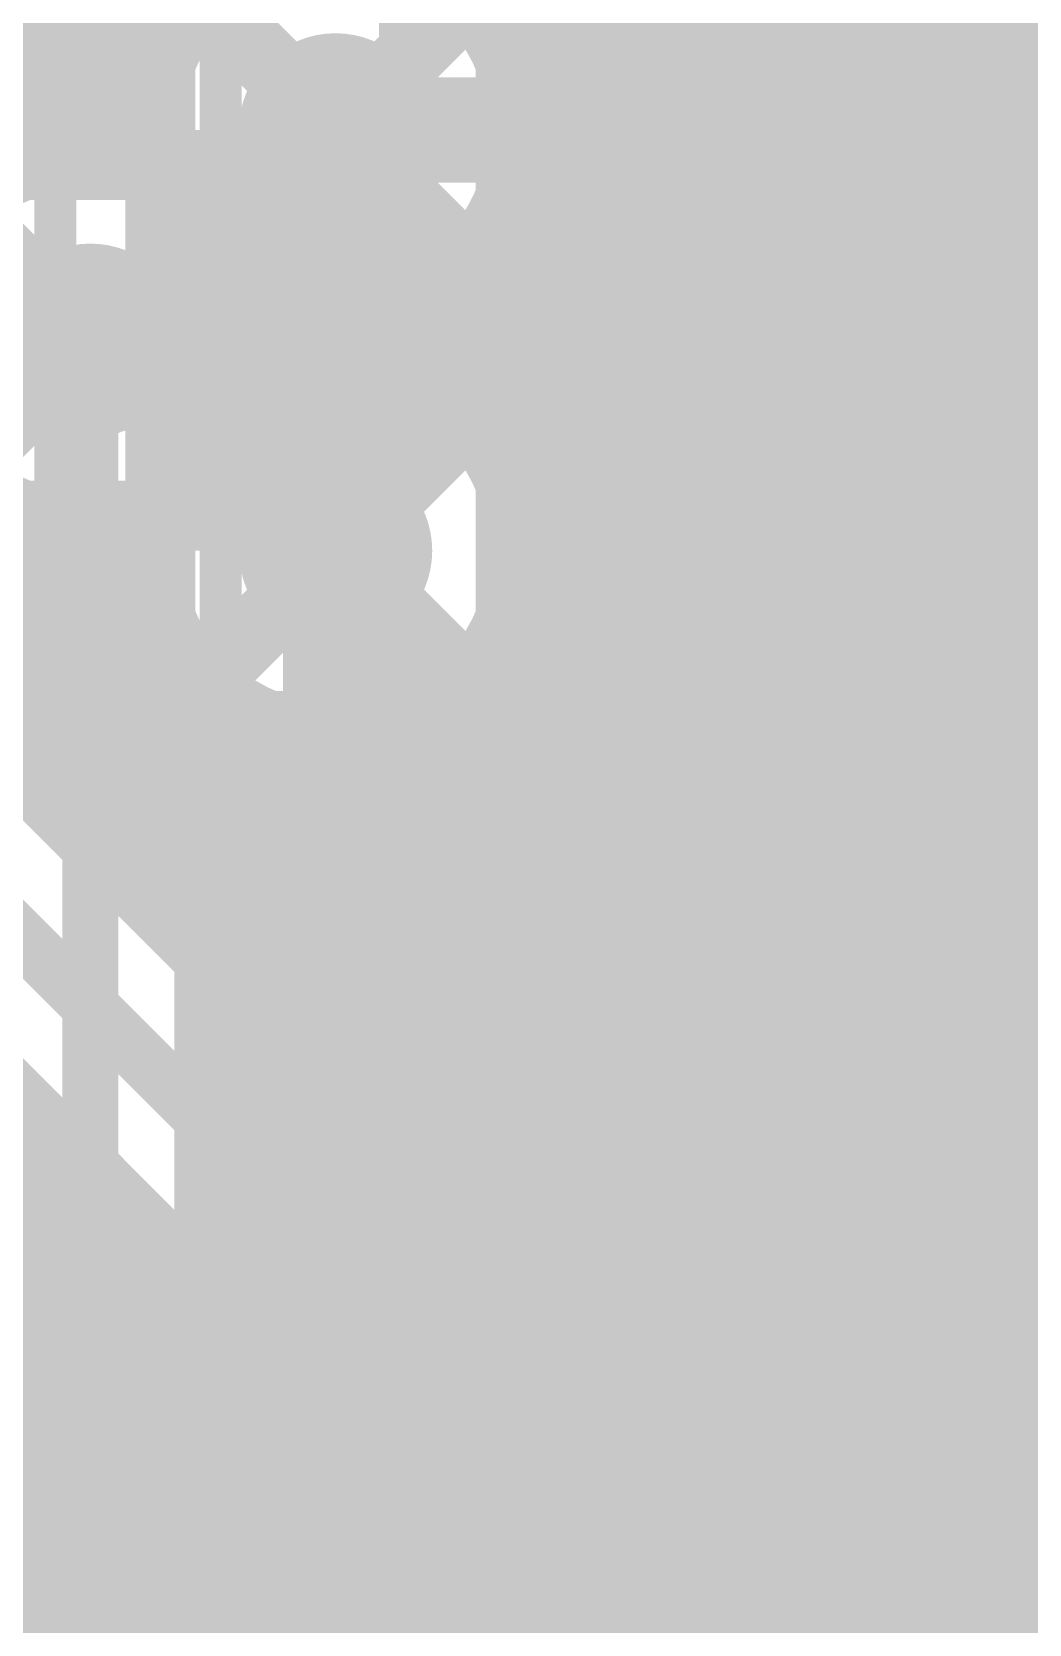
# Model space of a CAD drawing. Extents: x -1 to 119, y -42 to 51.
# Drawn here: x 8.8 to 12.42, y 20.75 to 26.52 of the extents above; entities that cross this region are included whole.
import ezdxf

# ---------------------------------------------------------------- set-up
doc = ezdxf.new("R2010")
doc.units = 0
doc.header["$MEASUREMENT"] = 0
doc.layers.get('0').update_dxf_attribs({"linetype": 'CONTINUOUS'})
for name, color, linetype in [('22-304-0_BOT', 7, 'CONTINUOUS'), ('22-304-0_DRD', 7, 'CONTINUOUS'), ('22-304-0_GND', 6, 'CONTINUOUS'), ('22-304-0_IN1', 4, 'CONTINUOUS'), ('22-304-0_SMT', 5, 'CONTINUOUS'), ('22-304-0_SPT', 10, 'CONTINUOUS'), ('22-304-0_SST', 14, 'CONTINUOUS'), ('22-304-0_TOP', 9, 'CONTINUOUS'), ('THRUHOLE_TAP', 11, 'CONTINUOUS')]:
    doc.layers.add(name, color=color, linetype=linetype)

# ---------------------------------------------------------------- blocks, each defined once
blk = doc.blocks.new('ROUND_60')
at = {"const_width": 0.35052}
blk.add_lwpolyline([(-0.17526, 0, 1), (0.17526, 0, 1)], format="xyb", close=True, dxfattribs=at)
blk = doc.blocks.new('ROUND_57')
at = {"const_width": 0.35052}
blk.add_lwpolyline([(-0.17526, 0, 1), (0.17526, 0, 1)], format="xyb", close=True, dxfattribs=at)
blk = doc.blocks.new('ROUND_81')
at = {"const_width": 0.0635}
blk.add_lwpolyline([(-0.03175, 0, 1), (0.03175, 0, 1)], format="xyb", close=True, dxfattribs=at)
blk = doc.blocks.new('RECTANGLE_6')
blk.add_solid([(0.4064, 0.4826), (0.4064, -0.4826), (-0.4064, 0.4826), (-0.4064, -0.4826)])
blk = doc.blocks.new('ROUND_87')
at = {"const_width": 0.10033}
blk.add_lwpolyline([(-0.050164, 0, 1), (0.050164, 0, 1)], format="xyb", close=True, dxfattribs=at)

msp = doc.modelspace()

# ---------------------------------------------------------------- linework, layer by layer
at = {"layer": '22-304-0_BOT'}
for points, const_width in [([(8.7884, 28.5623), (8.7884, 26.04008)], 0.254), ([(9.017, 28.5623), (9.017, 26.08072)], 0.254), ([(10.6172, 28.5623), (10.6172, 1.016)], 0.254), ([(10.8458, 28.5623), (10.8458, 1.016)], 0.254), ([(11.0744, 28.5623), (11.0744, 1.016)], 0.254), ([(11.303, 28.5623), (11.303, 1.016)], 0.254), ([(11.5316, 28.5623), (11.5316, 1.016)], 0.254), ([(11.7602, 28.5623), (11.7602, 1.016)], 0.254), ([(11.9888, 28.5623), (11.9888, 1.016)], 0.254), ([(12.2174, 28.5623), (12.2174, 13.68552)], 0.254), ([(12.446, 28.5623), (12.446, 13.83792)], 0.254), ([(10.3886, 27.76474), (10.3886, 26.63952)], 0.254), ([(9.2456, 27.64536), (9.2456, 26.32202)], 0.254), ([(9.40308, 26.6192), (4.97078, 26.6192)], 0.254), ([(16.53794, 26.6192), (10.40892, 26.6192)], 0.254), ([(9.26592, 26.3906), (4.699, 26.3906)], 0.254), ([(16.72336, 26.3906), (10.54608, 26.3906)], 0.254), ([(9.906, 26.162), (9.906, 24.638)], 0.381), ([(9.22528, 26.162), (4.4704, 26.162)], 0.254), ([(16.69288, 26.162), (10.58672, 26.162)], 0.254), ([(16.52524, 25.9334), (10.54608, 25.9334)], 0.254), ([(10.4267, 25.72512), (10.4267, 25.07488)], 0.254), ([(16.46682, 25.7048), (10.4267, 25.7048)], 0.254), ([(16.48714, 25.4762), (10.4267, 25.4762)], 0.254), ([(8.89, 15.494), (9.017, 15.621), (9.017, 25.4)], 0.2032), ([(16.5989, 25.2476), (10.4267, 25.2476)], 0.254), ([(16.90116, 25.019), (10.46988, 25.019)], 0.254), ([(20.7772, 24.7904), (10.56894, 24.7904)], 0.254), ([(18.15338, 24.5618), (10.58164, 24.5618)], 0.254), ([(17.94764, 24.3332), (10.51306, 24.3332)], 0.254), ([(10.3886, 24.15794), (10.3886, 15.97152)], 0.254), ([(9.4488, 24.13508), (9.4488, 15.99692)], 0.254), ([(9.48436, 24.1046), (9.4488, 24.1046)], 0.254), ([(9.4742, 24.11222), (9.4742, 16.01978)], 0.254), ([(17.8689, 24.1046), (10.32764, 24.1046)], 0.254), ([(9.7028, 23.98776), (9.7028, 16.1417)], 0.254), ([(10.16, 24.00808), (10.16, 16.12392)], 0.254), ([(9.9314, 23.95728), (9.9314, 16.17218)], 0.254), ([(17.87398, 23.876), (9.4488, 23.876)], 0.254), ([(17.96288, 23.6474), (9.4488, 23.6474)], 0.254), ([(18.19402, 23.4188), (9.4488, 23.4188)], 0.254), ([(17.78508, 23.1902), (9.4488, 23.1902)], 0.254), ([(17.64792, 22.9616), (9.4488, 22.9616)], 0.254), ([(17.60728, 22.733), (9.4488, 22.733)], 0.254), ([(17.64792, 22.5044), (9.4488, 22.5044)], 0.254), ([(17.78508, 22.2758), (9.4488, 22.2758)], 0.254), ([(19.85264, 22.0472), (9.4488, 22.0472)], 0.254), ([(19.7739, 21.8186), (9.4488, 21.8186)], 0.254), ([(19.70786, 21.59), (9.4488, 21.59)], 0.254), ([(19.47926, 21.3614), (9.4488, 21.3614)], 0.254), ([(19.25066, 21.1328), (9.4488, 21.1328)], 0.254), ([(16.3576, 20.9042), (9.4488, 20.9042)], 0.254), ([(16.12646, 20.6756), (9.4488, 20.6756)], 0.254)]:
    msp.add_lwpolyline(points, dxfattribs=dict(at, const_width=const_width))
at = {"layer": '22-304-0_BOT', "const_width": 0.254}
for points in [[(9.906, 26.84272, 0.4142136), (9.22528, 26.162)], [(10.58672, 26.162, 0.4142136), (9.906, 26.84272)], [(9.22528, 26.162, 0.0440749), (9.23582, 26.04269)], [(10.4267, 25.72512, 0.1763156), (10.5857, 26.162)], [(9.017, 26.08072, 0.4142136), (8.33628, 25.4)], [(9.23544, 26.04262, 0.0821006), (9.017, 26.07873)], [(10.58672, 24.638, 0.1763155), (10.42748, 25.07553)], [(9.906, 23.95728, 0.4142136), (10.58672, 24.638)], [(9.4488, 24.13508, 0.1865745), (9.906, 23.95832)]]:
    msp.add_lwpolyline(points, format="xyb", dxfattribs=at)
at = {"layer": '22-304-0_DRD', "const_width": 0.254}
for points in [[(9.271, 26.797), (9.271, 25.527)], [(10.541, 26.797), (9.271, 25.527)], [(10.541, 25.527), (9.271, 26.797)], [(10.541, 25.527), (10.541, 26.797)], [(9.652, 26.035), (8.382, 26.035)], [(9.652, 26.035), (8.382, 24.765)], [(9.652, 24.765), (8.382, 26.035)], [(9.652, 24.765), (9.652, 26.035)], [(9.271, 25.527), (10.541, 25.527)], [(11.303, 25.4), (11.303, 24.13)], [(12.573, 25.4), (11.303, 25.4)], [(12.573, 25.4), (11.303, 24.13)], [(12.573, 24.13), (11.303, 25.4)], [(11.303, 25.4), (11.303, 24.13)], [(12.573, 25.4), (11.303, 25.4)], [(12.573, 25.4), (11.303, 24.13)], [(12.573, 24.13), (11.303, 25.4)], [(9.271, 25.273), (9.271, 24.003)], [(10.541, 25.273), (9.271, 25.273)], [(10.541, 25.273), (9.271, 24.003)], [(10.541, 24.003), (9.271, 25.273)], [(10.541, 24.003), (10.541, 25.273)], [(8.382, 24.765), (9.652, 24.765)], [(11.303, 24.13), (12.573, 24.13)], [(11.303, 24.13), (12.573, 24.13)], [(9.271, 24.003), (10.541, 24.003)], [(11.43, 20.955), (10.16, 22.225), (10.16, 20.955)], [(10.16, 22.225), (10.16, 20.955)], [(11.43, 22.225), (10.16, 22.225)], [(11.43, 22.225), (10.16, 20.955)], [(11.43, 22.225), (10.16, 22.225)], [(11.43, 22.225), (10.16, 20.955)], [(11.43, 20.955), (10.16, 22.225)], [(10.16, 22.225), (10.16, 20.955)], [(11.43, 22.225), (10.16, 22.225)], [(11.43, 22.225), (10.16, 20.955)], [(11.43, 20.955), (10.16, 22.225)], [(11.43, 20.955), (11.43, 22.225)], [(11.43, 20.955), (11.43, 22.225)], [(11.43, 20.955), (11.43, 22.225)], [(10.16, 20.955), (11.43, 20.955)], [(10.16, 20.955), (11.43, 20.955)], [(10.16, 20.955), (11.43, 20.955)]]:
    msp.add_lwpolyline(points, dxfattribs=at)
at = {"layer": '22-304-0_IN1'}
for points, const_width in [([(8.9662, 30.33776), (8.9662, 26.07818)], 0.254), ([(8.7376, 30.30728), (8.7376, 26.01976)], 0.254), ([(9.779, 28.067), (12.7, 25.146), (12.7, 19.177), (14.478, 17.399)], 0.2032), ([(9.1948, 27.71902), (9.1948, 26.05532)], 0.254), ([(12.065, 27.56916), (12.065, 26.3906)], 0.254), ([(9.4234, 27.48788), (9.4234, 26.63952)], 0.254), ([(9.84504, 27.38882), (11.6078, 25.62606)], 0.254), ([(12.2428, 27.31008), (12.2428, 26.2128)], 0.254), ([(12.4714, 27.17292), (12.4714, 25.9842)], 0.254), ([(9.42594, 26.6446), (1.651, 26.6446)], 0.254), ([(10.58926, 26.6446), (10.38352, 26.6446)], 0.254), ([(10.5664, 26.66746), (10.5664, 26.32202)], 0.254), ([(14.3002, 26.4922), (12.065, 26.4922)], 0.254), ([(9.27608, 26.416), (1.651, 26.416)], 0.254), ([(10.81786, 26.416), (10.53592, 26.416)], 0.254), ([(10.795, 26.43886), (10.795, 22.27072)], 0.254), ([(12.065, 26.3906), (12.99972, 25.45588)], 0.254), ([(14.3002, 26.2636), (12.192, 26.2636)], 0.254), ([(9.22528, 26.1874), (1.651, 26.1874)], 0.254), ([(11.04646, 26.1874), (10.58418, 26.1874)], 0.254), ([(11.0236, 26.21026), (11.0236, 22.23008)], 0.254), ([(14.3002, 26.035), (12.4206, 26.035)], 0.254), ([(11.27506, 25.9588), (10.5537, 25.9588)], 0.254), ([(10.5664, 25.99944), (10.5664, 24.79802)], 0.254), ([(11.2522, 25.98166), (11.2522, 22.09292)], 0.254), ([(11.50366, 25.7302), (10.43178, 25.7302)], 0.254), ([(11.4808, 25.75306), (11.4808, 25.26792)], 0.254), ([(10.3378, 25.63622), (10.3378, 25.16378)], 0.254), ([(11.6078, 25.62606), (11.6078, 25.35936)], 0.254), ([(9.74344, 25.5016), (9.68756, 25.5016)], 0.254), ([(11.6078, 25.5016), (10.06602, 25.5016)], 0.254), ([(10.1092, 25.51176), (10.1092, 25.2857)], 0.254), ([(9.8806, 25.48128), (9.8806, 25.31618)], 0.254), ([(11.48588, 25.273), (10.1473, 25.273)], 0.254), ([(11.31824, 25.0444), (10.44956, 25.0444)], 0.254), ([(11.25982, 24.8158), (10.56132, 24.8158)], 0.254), ([(8.7376, 24.78024), (8.7376, 23.876)], 0.254), ([(9.1948, 24.74214), (9.1948, 23.4188)], 0.254), ([(8.9662, 24.72182), (8.9662, 23.6474)], 0.254), ([(9.22782, 24.5872), (8.23214, 24.5872)], 0.254), ([(11.28014, 24.5872), (10.58418, 24.5872)], 0.254), ([(10.5664, 24.47544), (10.5664, 22.23008)], 0.254), ([(9.28624, 24.3586), (8.30834, 24.3586)], 0.254), ([(11.3919, 24.3586), (10.52576, 24.3586)], 0.254), ([(8.3185, 24.2951), (10.20572, 22.40788)], 0.254), ([(11.4808, 24.26208), (11.4808, 13.0302)], 0.254), ([(9.4234, 24.15794), (9.4234, 23.1902)], 0.254), ([(11.6078, 24.17064), (11.6078, 13.0302)], 0.254), ([(12.2428, 24.15794), (12.2428, 7.747)], 0.254), ([(12.2682, 24.17064), (12.2682, 19.177)], 0.254), ([(9.906, 15.494), (9.906, 22.098), (7.874, 24.13), (6.985, 24.13)], 0.2032), ([(9.45388, 24.13), (8.4836, 24.13)], 0.254), ([(10.3378, 24.11222), (10.3378, 22.098)], 0.254), ([(11.6078, 24.13), (10.35812, 24.13)], 0.254), ([(12.065, 24.09698), (12.065, 12.573)], 0.254), ([(9.652, 24.00808), (9.652, 22.9616)], 0.254), ([(10.1092, 23.98776), (10.1092, 22.5044)], 0.254), ([(9.8806, 23.95728), (9.8806, 22.733)], 0.254), ([(12.2682, 23.9776), (12.065, 23.9776)], 0.254), ([(11.6078, 23.9014), (8.7122, 23.9014)], 0.254), ([(12.2682, 23.749), (12.065, 23.749)], 0.254), ([(11.6078, 23.6728), (8.9408, 23.6728)], 0.254), ([(12.2682, 23.5204), (12.065, 23.5204)], 0.254), ([(11.6078, 23.4442), (9.1694, 23.4442)], 0.254), ([(8.02894, 23.36546), (9.4742, 21.91766)], 0.254), ([(12.2682, 23.2918), (12.065, 23.2918)], 0.254), ([(11.6078, 23.2156), (9.398, 23.2156)], 0.254), ([(12.2682, 23.0632), (12.065, 23.0632)], 0.254), ([(11.6078, 22.987), (9.6266, 22.987)], 0.254), ([(12.2682, 22.8346), (12.065, 22.8346)], 0.254), ([(11.6078, 22.7584), (9.8552, 22.7584)], 0.254), ([(8.7376, 22.65426), (8.7376, 16.15694)], 0.254), ([(12.2682, 22.606), (12.065, 22.606)], 0.254), ([(8.86206, 22.5298), (7.81812, 22.5298)], 0.254), ([(11.6078, 22.5298), (10.0838, 22.5298)], 0.254), ([(8.9662, 22.42566), (8.9662, 16.16964)], 0.254), ([(12.2682, 22.3774), (12.065, 22.3774)], 0.254), ([(9.09066, 22.3012), (8.07466, 22.3012)], 0.254), ([(11.6078, 22.3012), (10.287, 22.3012)], 0.254), ([(9.1948, 22.19706), (9.1948, 16.10106)], 0.254), ([(12.2682, 22.1488), (12.065, 22.1488)], 0.254), ([(9.31926, 22.0726), (8.22198, 22.0726)], 0.254), ([(11.6078, 22.0726), (11.27252, 22.0726)], 0.254), ([(9.4234, 21.96846), (9.4234, 15.97152)], 0.254), ([(9.4742, 21.91766), (9.4742, 16.01978)], 0.254), ([(12.2682, 21.9202), (12.065, 21.9202)], 0.254), ([(9.4742, 21.844), (8.30072, 21.844)], 0.254), ([(11.6078, 21.844), (11.42492, 21.844)], 0.254), ([(12.2682, 21.6916), (12.065, 21.6916)], 0.254), ([(9.4742, 21.6154), (8.3312, 21.6154)], 0.254), ([(11.6078, 21.6154), (11.47318, 21.6154)], 0.254), ([(12.2682, 21.463), (12.065, 21.463)], 0.254), ([(9.4742, 21.3868), (8.31088, 21.3868)], 0.254), ([(11.6078, 21.3868), (11.4427, 21.3868)], 0.254), ([(12.2682, 21.2344), (12.065, 21.2344)], 0.254), ([(9.4742, 21.1582), (8.24484, 21.1582)], 0.254), ([(11.6078, 21.1582), (11.32078, 21.1582)], 0.254), ([(10.3378, 21.08708), (10.3378, 18.91792)], 0.254), ([(11.2522, 21.08708), (11.2522, 18.91792)], 0.254), ([(12.2682, 21.0058), (12.065, 21.0058)], 0.254), ([(9.4742, 20.9296), (8.1153, 20.9296)], 0.254), ([(10.63244, 20.9296), (10.3378, 20.9296)], 0.254), ([(10.5664, 20.94992), (10.5664, 19.05508)], 0.254), ([(11.6078, 20.9296), (10.95502, 20.9296)], 0.254), ([(11.0236, 20.94992), (11.0236, 19.05508)], 0.254), ([(10.795, 20.90928), (10.795, 19.09572)], 0.254), ([(12.2682, 20.7772), (12.065, 20.7772)], 0.254), ([(9.4742, 20.701), (7.88924, 20.701)], 0.254), ([(11.6078, 20.701), (10.3378, 20.701)], 0.254)]:
    msp.add_lwpolyline(points, dxfattribs=dict(at, const_width=const_width))
at = {"layer": '22-304-0_IN1', "const_width": 0.254}
for points in [[(9.906, 26.84272, 0.4142136), (9.22528, 26.162)], [(10.58672, 26.162, 0.4142136), (9.906, 26.84272)], [(9.22528, 26.162, 0.0440749), (9.23582, 26.04269)], [(9.906, 25.48128, 0.4142136), (10.58672, 26.162)], [(9.017, 26.08072, 0.4142136), (8.33628, 25.4)], [(9.23544, 26.04262, 0.0821006), (9.017, 26.07873)], [(9.68502, 25.51938, 0.0829914), (9.906, 25.48245)], [(9.69772, 25.4, 0.0442388), (9.6871, 25.51975)], [(8.33628, 25.4, 0.4142136), (9.017, 24.71928)], [(9.68502, 25.28062, 0.0442389), (9.6956, 25.4)], [(9.906, 25.31872, 0.0829915), (9.68464, 25.28172)], [(10.58672, 24.638, 0.4142136), (9.906, 25.31872)], [(11.6078, 25.35936, 0.2723761), (11.25728, 24.765)], [(9.017, 24.71928, 0.0821003), (9.23608, 24.75549)], [(9.23544, 24.75738, 0.0440746), (9.2249, 24.638)], [(11.25728, 24.765, 0.2723761), (11.6078, 24.17064)], [(9.22528, 24.638, 0.4142136), (9.906, 23.95728)], [(9.906, 23.95728, 0.4142136), (10.58672, 24.638)], [(12.065, 24.09698, 0.0799761), (12.26823, 24.17058)], [(10.3378, 22.098, 0.1989124), (10.21133, 22.40333)], [(10.795, 22.27072, 0.1865751), (10.3371, 22.09369)], [(10.795, 22.27072, 0.1865751), (10.3371, 22.09369)], [(11.47572, 21.59, 0.4142136), (10.795, 22.27072)], [(11.47572, 21.59, 0.4142136), (10.795, 22.27072)], [(10.795, 20.90928, 0.4142136), (11.47572, 21.59)], [(10.795, 20.90928, 0.4142136), (11.47572, 21.59)], [(10.3378, 21.08708, 0.1865745), (10.795, 20.91032)], [(10.3378, 21.08708, 0.1865745), (10.795, 20.91032)]]:
    msp.add_lwpolyline(points, format="xyb", dxfattribs=at)
at = {"layer": '22-304-0_SST', "const_width": 0.1524}
for points in [[(1.29032, 27.07894), (1.29032, 29.23032), (10.13968, 29.23032), (10.13968, 23.84044), (9.48944, 23.84044), (9.48944, 28.78074), (8.89, 28.17876), (2.54, 28.17876)], [(8.89, 28.17876), (8.89, 23.84044), (9.48944, 23.84044)], [(11.3284, 26.72334), (11.3284, 26.36774), (11.49858, 26.24836), (11.66876, 26.24836), (11.8364, 26.36774), (11.8364, 26.72334), (10.8204, 26.72334)], [(11.3284, 26.42616), (10.8204, 26.24836)], [(10.8204, 25.41016), (10.8204, 25.88514), (11.49858, 25.41016), (11.66876, 25.41016), (11.8364, 25.47112), (11.8364, 25.82672), (11.66876, 25.88514)], [(14.1605, 24.3205), (11.2395, 24.3205), (11.2395, 22.6822), (14.1605, 22.6822), (14.1605, 24.3205)], [(10.13968, 23.84044), (10.13968, 19.33956), (10.13968, 13.94968), (1.29032, 13.94968), (1.29032, 16.09852)], [(14.1605, 22.4155), (11.2395, 22.4155), (11.2395, 20.7772), (14.1605, 20.7772), (14.1605, 22.4155)]]:
    msp.add_lwpolyline(points, dxfattribs=at)
at = {"layer": '22-304-0_TOP'}
for points, const_width in [([(13.97, 25.6286), (13.97, 25.654), (13.462, 25.654), (12.954, 26.162), (9.906, 26.162)], 0.381), ([(9.017, 25.4), (10.16, 25.4), (10.414, 25.654), (12.192, 25.654), (12.7, 25.146), (12.7, 24.2062), (13.4112, 23.495)], 0.2032), ([(11.938, 24.765), (11.9888, 24.7142), (11.9888, 23.495)], 0.381), ([(11.938, 24.765), (11.9888, 24.7142), (11.9888, 23.495)], 0.381), ([(9.906, 24.638), (9.906, 24.13), (11.43, 22.606), (12.954, 22.606), (13.4112, 22.1488), (13.4112, 22.09038), (13.4112, 21.59)], 0.381), ([(4.445, 24.13), (5.715, 22.86), (7.62, 22.86), (10.287, 20.193), (14.732, 20.193), (15.33652, 19.58848), (16.4338, 19.58848)], 0.2032), ([(16.4338, 20.08886), (15.47114, 20.08886), (14.859, 20.701), (10.414, 20.701), (6.985, 24.13)], 0.2032), ([(10.795, 21.59), (11.9888, 21.59), (10.795, 21.59)], 0.381), ([(11.9888, 21.59), (10.795, 21.59)], 0.381)]:
    msp.add_lwpolyline(points, dxfattribs=dict(at, const_width=const_width))

# ---------------------------------------------------------------- block references
at = {"layer": '22-304-0_BOT'}
for p in [(9.906, 26.162), (9.017, 25.4), (11.938, 24.765), (9.906, 24.638), (10.795, 21.59)]:
    msp.add_blockref('ROUND_60', p, dxfattribs=at)
at = {"layer": '22-304-0_GND'}
for name, p in [('ROUND_57', (9.906, 26.162)), ('ROUND_57', (9.017, 25.4)), ('ROUND_57', (9.906, 24.638)), ('ROUND_81', (11.938, 24.765)), ('ROUND_81', (10.795, 21.59))]:
    msp.add_blockref(name, p, dxfattribs=at)
at = {"layer": '22-304-0_IN1'}
for p in [(9.906, 26.162), (9.017, 25.4), (11.938, 24.765), (9.906, 24.638), (10.795, 21.59)]:
    msp.add_blockref('ROUND_60', p, dxfattribs=at)
at = {"layer": '22-304-0_SMT'}
for p in [(11.9888, 23.495), (11.9888, 21.59)]:
    msp.add_blockref('RECTANGLE_6', p, dxfattribs=at)
at = {"layer": '22-304-0_SPT'}
for p in [(11.9888, 23.495), (11.9888, 21.59)]:
    msp.add_blockref('RECTANGLE_6', p, dxfattribs=at)
at = {"layer": '22-304-0_TOP'}
for name, p in [('ROUND_60', (9.906, 26.162)), ('ROUND_60', (9.017, 25.4)), ('ROUND_60', (11.938, 24.765)), ('ROUND_60', (9.906, 24.638)), ('RECTANGLE_6', (11.9888, 23.495)), ('RECTANGLE_6', (11.9888, 21.59)), ('ROUND_60', (10.795, 21.59))]:
    msp.add_blockref(name, p, dxfattribs=at)
at = {"layer": 'THRUHOLE_TAP'}
for p in [(9.906, 26.162), (9.017, 25.4), (11.938, 24.765), (9.906, 24.638), (10.795, 21.59)]:
    msp.add_blockref('ROUND_87', p, dxfattribs=at)

doc.saveas('drawing.dxf')
